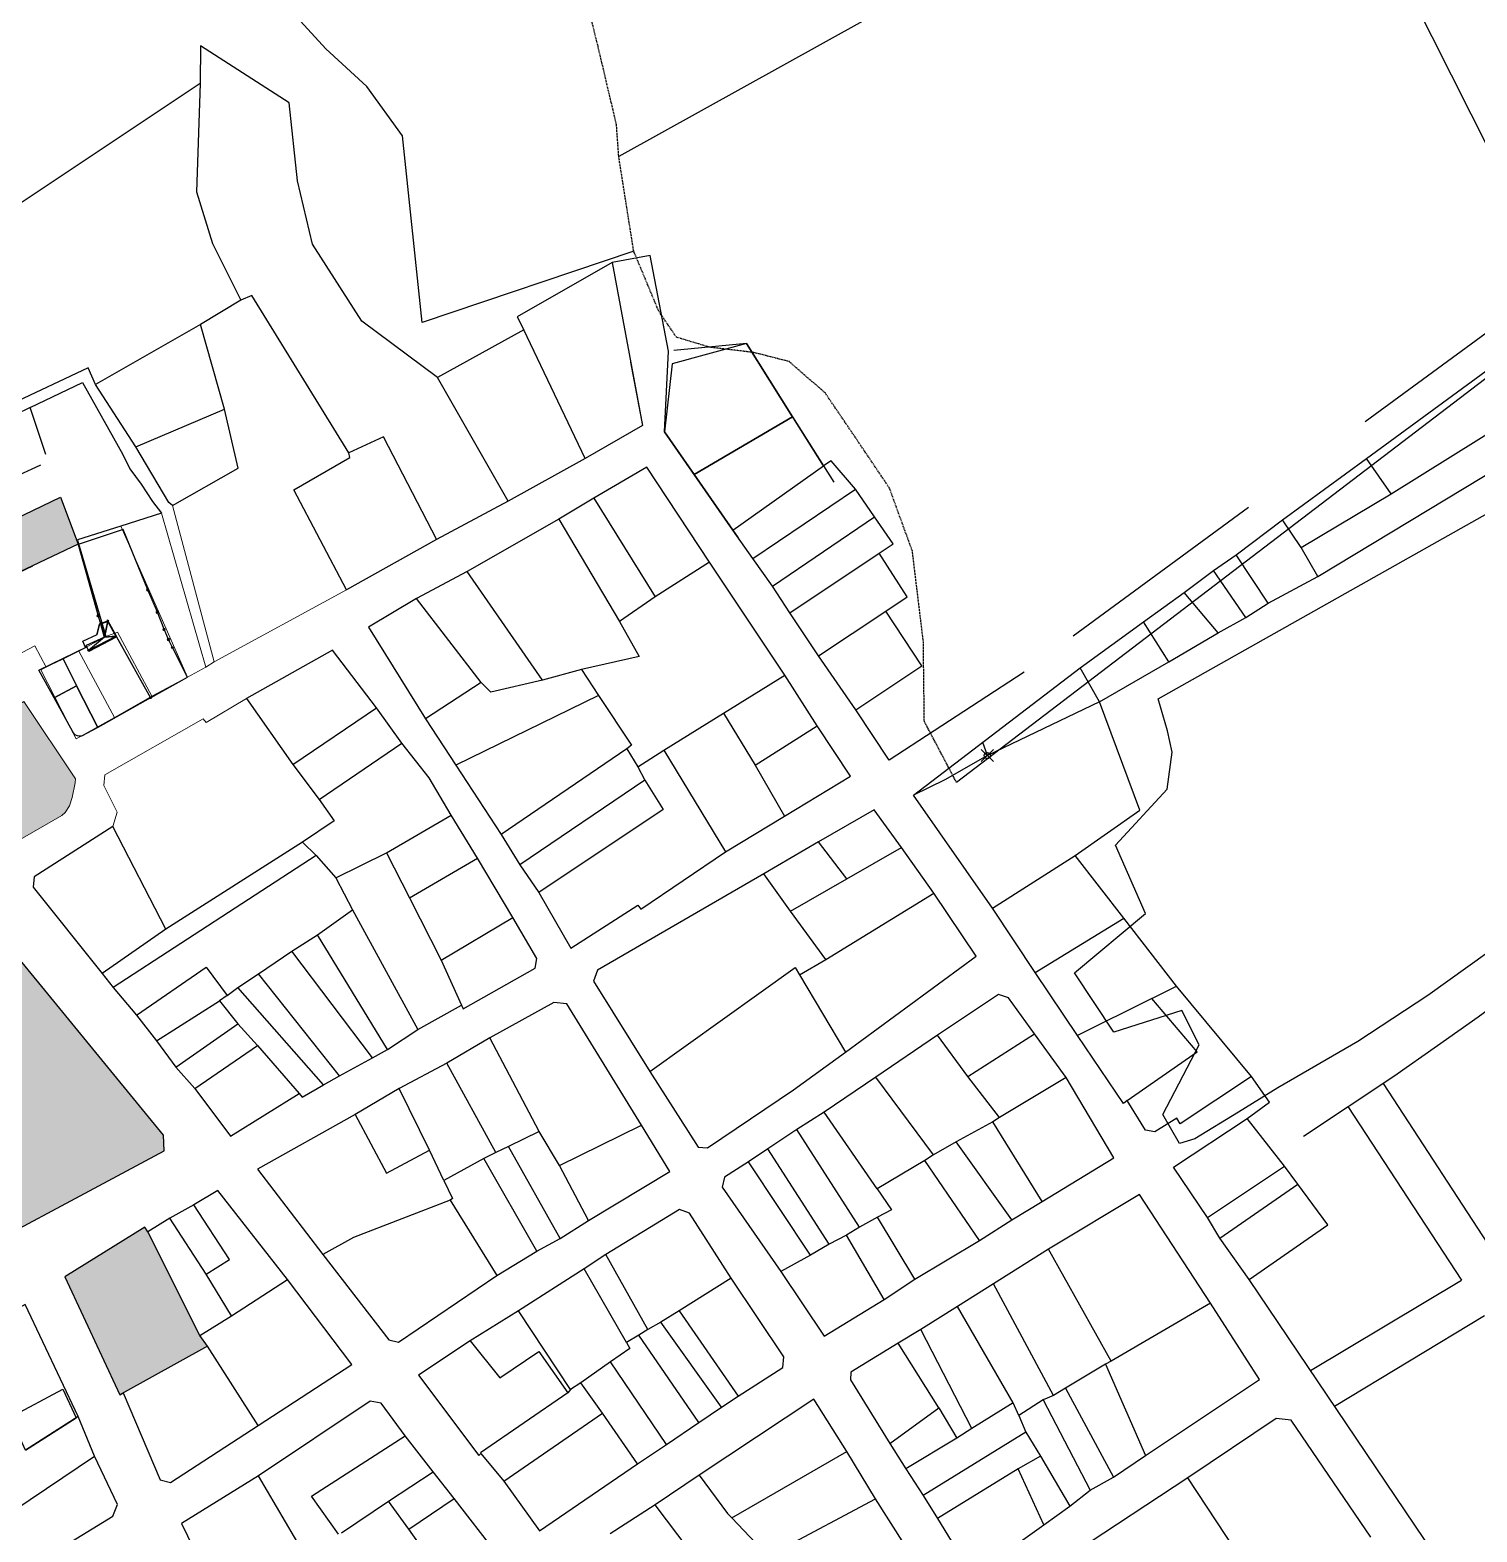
# Model space of a CAD drawing. Header units: millimetres. Extents: x 605783 to 623169, y 1302882 to 1323517.
# Drawn here: x 622196.1 to 622555.6, y 1322790.3 to 1323163.5 of the extents above; entities that cross this region are included whole.
import ezdxf

# ---------------------------------------------------------------- set-up
doc = ezdxf.new("R2010")
doc.units = ezdxf.units.MM
doc.header["$PDMODE"] = 35
doc.header["$PDSIZE"] = 1.5
doc.linetypes.add('DGN Style 2', pattern=[90.06457, 54.038742, -36.025828])
doc.linetypes.add('HIDDEN', pattern=[0.375, 0.25, -0.125])
for name, color, linetype in [('-2', 1, 'Continuous'), ('-3', 7, 'Continuous'), ('CVL_CUADCON_LIN', 8, 'Continuous'), ('CVL_CUADCON_TIT', 1, 'Continuous')]:
    doc.layers.add(name, color=color, linetype=linetype)
doc.layers.add('Nivel 2', color=7, linetype='Continuous', lineweight=0)
doc.layers.add('Nivel 3', color=7, linetype='Continuous', lineweight=0)

msp = doc.modelspace()

# ---------------------------------------------------------------- hatches: boundary and pattern name
at = {"true_color": 0xffffff}
h = msp.add_hatch(color=7, dxfattribs=at)
h.dxf.hatch_style = 1
h.paths.add_polyline_path([(622203.588, 1323047.367), (622174.741, 1323033.571), (622180.637, 1323022.776), (622208.013, 1323035.778)])
at = {"true_color": 0xc7c8ca}
h = msp.add_hatch(color=9, dxfattribs=at)
h.paths.add_polyline_path([(622203.951, 1322968.383), (622204.812, 1322969.123), (622205.924, 1322970.727), (622206.551, 1322972.812), (622207.299, 1322976.498), (622207.397, 1322977.463), (622194.55, 1322996.657), (622156.713, 1322974.584), (622116.202, 1322950.46), (622114.963, 1322948.414), (622113.078, 1322945.332), (622112.229, 1322941.807), (622113.152, 1322937.758), (622115.787, 1322932.347), (622118.971, 1322928.429), (622123.11, 1322926.128), (622127.368, 1322925.402), (622130.515, 1322925.322), (622155.825, 1322940.578)])
h.paths.add_polyline_path([(622187.32, 1322939.999), (622183.839, 1322940.62), (622138.151, 1322912.673), (622136.974, 1322908.097), (622167.814, 1322852.056), (622229.433, 1322884.996), (622229.215, 1322888.88)])
h.paths.add_polyline_path([(622225.368, 1322864.918), (622224.602, 1322866.032), (622204.711, 1322853.759), (622218.409, 1322824.411), (622219.245, 1322824.897), (622219.249, 1322824.887), (622240.18, 1322836.463), (622238.291, 1322839.172)])
h.paths.add_polyline_path([(622129.866, 1322874.532), (622122.206, 1322887.564), (622083.699, 1322865.489), (622077.284, 1322861.28), (622081.151, 1322854.663), (622084.537, 1322848.304), (622108.338, 1322862.08)])

# ---------------------------------------------------------------- linework, layer by layer
at = {"layer": '-2', "color": 1, "linetype": 'Continuous'}
for p, q in [((622512.043, 1323226.326), (622342.372, 1323132.041)), ((622512.043, 1323226.326), (622579.002, 1323093.122)), ((622579.002, 1323093.122), (622426.292, 1322976.528)), ((622476.39, 1322997.358), (622561.499, 1323045.257))]:
    msp.add_line(p, q, dxfattribs=at)
for points in [[(622346.086, 1323108.549), (622293.526, 1323090.834), (622288.626, 1323137.244), (622279.791, 1323149.424), (622269.614, 1323158.842), (622261.456, 1323167.699), (622254.059, 1323176.536), (622249.054, 1323189.381), (622241.471, 1323210.684)], [(622600.979, 1322960.063), (622582.717, 1322951.634), (622563.3, 1322937.895), (622543.362, 1322923.66), (622526.037, 1322912.156), (622506.171, 1322900.717), (622496.355, 1322894.613), (622485.511, 1322888.027), (622481.668, 1322886.855), (622477.534, 1322894.082), (622486.623, 1322911.394), (622482.268, 1322919.899), (622465.354, 1322914.487), (622455.568, 1322929.235), (622473.234, 1322944.036), (622465.793, 1322961.012), (622478.606, 1322974.922), (622479.859, 1322984.045), (622478.727, 1322989.414), (622476.39, 1322997.358)], [(622771.235, 1322988.469), (622761.676, 1322992.276), (622746.242, 1322994.963), (622730.808, 1322997.651), (622721.169, 1322998.409), (622708.444, 1322997.72), (622696.935, 1322994.966), (622686.737, 1322993.704), (622671.62, 1322989.008), (622657.929, 1322980.461), (622641.125, 1322969.452), (622620.817, 1322960.567), (622603.003, 1322949.838), (622586.973, 1322939.317), (622568.364, 1322927.337), (622555.93, 1322918.25), (622545.834, 1322911.136), (622534.963, 1322903.533), (622512.466, 1322888.602)]]:
    msp.add_lwpolyline(points, dxfattribs=at)
at = {"layer": '-3', "color": 1, "linetype": 'HIDDEN'}
msp.add_line((622346.086, 1323108.549), (622342.372, 1323132.041), dxfattribs=at)
at = {"layer": '-3', "color": 30, "linetype": 'HIDDEN'}
msp.add_lwpolyline([(622342.372, 1323132.041), (622341.814, 1323139.938), (622337.233, 1323159.384), (622332.861, 1323177.043), (622327.439, 1323193.459), (622320.754, 1323210.161), (622314.07, 1323226.864), (622306.343, 1323242.576), (622297.177, 1323261.631), (622287.309, 1323282.993), (622274.029, 1323310.038), (622261.419, 1323333.505), (622250.255, 1323353.883), (622238.622, 1323375.799), (622227.236, 1323397.455), (622221.188, 1323409.309), (622215.147, 1323421.417), (622254.04, 1323451.183), (622251.289, 1323472.615)], dxfattribs=at)
at = {"layer": '-3', "color": 1, "linetype": 'HIDDEN'}
msp.add_lwpolyline([(622426.292, 1322976.528), (622418.298, 1322991.739), (622418.048, 1323011.581), (622415.324, 1323034.03), (622409.629, 1323049.689), (622401.797, 1323061.335), (622393.717, 1323073.242), (622384.771, 1323081.102), (622375.934, 1323083.365), (622365.039, 1323084.663), (622356.716, 1323087.167), (622352.309, 1323093.639), (622346.086, 1323108.549)], dxfattribs=at)
at = {"color": 7, "true_color": 0xffffff}
msp.add_lwpolyline([(622180.576, 1323022.747), (622174.672, 1323033.538), (622203.649, 1323047.396), (622208.024, 1323035.783), (622180.576, 1323022.747)], dxfattribs=at)
at = {"layer": 'CVL_CUADCON_LIN', "color": 1, "ltscale": 0.5, "flags": 128}
for points in [[(622374.135, 1323085.602), (622355.612, 1323080.546), (622353.721, 1323063.652)], [(622374.135, 1323085.602), (622385.569, 1323067.394), (622361.093, 1323053.066)], [(622345.311, 1323081.008), (622348.23, 1323065.204), (622334.037, 1323057.044)], [(622385.569, 1323067.394), (622395.779, 1323051.134)], [(622353.721, 1323063.652), (622361.093, 1323053.066)], [(622361.093, 1323053.066), (622372.066, 1323037.31)], [(622532.269, 1322901.745), (622560.739, 1322858.206)], [(622523.558, 1322896.048), (622551.79, 1322852.872)], [(622514.22, 1322830.478), (622551.79, 1322852.872)], [(622520.228, 1322821.575), (622557.491, 1322844.153)], [(622191.265, 1322818.879), (622204.267, 1322825.782), (622207.524, 1322818.695)], [(622194.967, 1322810.676), (622207.524, 1322818.695)]]:
    msp.add_lwpolyline(points, dxfattribs=at)
for points in [[(622353.721, 1323063.652), (622361.093, 1323053.066), (622385.569, 1323067.394), (622374.135, 1323085.602), (622355.612, 1323080.546)], [(622204.267, 1322825.782), (622207.524, 1322818.695), (622194.967, 1322810.676), (622191.265, 1322818.879)]]:
    msp.add_lwpolyline(points, close=True, dxfattribs=at)
at = {"layer": 'CVL_CUADCON_TIT', "color": 1, "ltscale": 0.5, "flags": 128}
for points in [[(622215.412, 1323016.662), (622226.024, 1322997.599), (622235.214, 1323002.744), (622231.462, 1323010.063), (622230.528, 1323012.073), (622229.413, 1323014.597), (622227.744, 1323018.871), (622225.338, 1323024.413), (622219.195, 1323039.387), (622208.042, 1323035.701), (622213.006, 1323017.97), (622213.571, 1323015.944), (622215.412, 1323016.662)], [(622226.024, 1322997.599), (622212.908, 1322990.233), (622207.647, 1323000.599), (622202.072, 1322997.583), (622198.265, 1323004.464), (622204.267, 1323007.256), (622209.894, 1323010.09), (622209.191, 1323011.659), (622212.777, 1323013.309), (622213.338, 1323015.869), (622215.412, 1323016.662), (622217.586, 1323012.756), (622226.024, 1322997.599)], [(622209.894, 1323010.089), (622209.182, 1323011.655)], [(622210.657, 1323009.36), (622210.045, 1323010.566)], [(622214.609, 1323012.61), (622210.046, 1323010.565)], [(622217.504, 1323012.905), (622210.657, 1323009.36)], [(622214.609, 1323012.61), (622210.657, 1323009.36)], [(622210.742, 1323009.19), (622217.586, 1323012.756)], [(622198.265, 1323004.464), (622210.21, 1323010.26)], [(622204.267, 1323007.256), (622209.894, 1323010.089)], [(622204.348, 1323007.296), (622207.647, 1323000.599)], [(622210.742, 1323009.19), (622210.566, 1323009.538)], [(622202.072, 1322997.583), (622207.647, 1323000.599), (622212.908, 1322990.233), (622208.845, 1322988.078), (622208.24, 1322988.088), (622207.912, 1322988.141), (622207.599, 1322988.257), (622207.326, 1322988.409), (622207.047, 1322988.645), (622206.752, 1322989.144), (622202.072, 1322997.583)]]:
    msp.add_lwpolyline(points, dxfattribs=at)
at = {"layer": 'CVL_CUADCON_TIT', "color": 1, "lineweight": 30, "ltscale": 0.5, "flags": 128}
for points in [[(622213.338, 1323015.869), (622212.724, 1323013.241)], [(622217.528, 1323012.861), (622215.412, 1323016.662), (622213.338, 1323015.869)], [(622215.412, 1323016.662), (622213.679, 1323015.986)], [(622217.504, 1323012.905), (622215.412, 1323016.662), (622213.679, 1323015.986), (622214.609, 1323012.61)], [(622215.412, 1323016.662), (622214.609, 1323012.61)], [(622215.412, 1323016.662), (622217.586, 1323012.756)], [(622215.412, 1323016.662), (622217.504, 1323012.905)], [(622217.504, 1323012.905), (622214.609, 1323012.61)]]:
    msp.add_lwpolyline(points, dxfattribs=at)
at = {"layer": 'CVL_CUADCON_TIT', "color": 1, "lineweight": 30, "ltscale": 0.5}
for centre, radius in [((622225.338, 1323024.413), 0.221), ((622213.006, 1323017.97), 0.221), ((622227.7, 1323018.85), 0.221), ((622215.412, 1323016.662), 0.18), ((622229.381, 1323014.581), 0.221), ((622230.503, 1323012.06), 0.221)]:
    msp.add_circle(centre, radius, dxfattribs=at)
at = {"layer": 'CVL_CUADCON_TIT', "color": 1, "ltscale": 0.5}
for centre, radius in [((622210.657, 1323009.36), 0.19), ((622231.442, 1323010.052), 0.221), ((622226.024, 1322997.599), 0.221)]:
    msp.add_circle(centre, radius, dxfattribs=at)
at = {"layer": 'Nivel 2', "color": 1, "linetype": 'DGN Style 2', "lineweight": -3}
for p, q in [((622238.345, 1323150.244), (622173.868, 1323107.134)), ((622340.738, 1323105.777), (622348.23, 1323065.204)), ((622354.688, 1323083.717), (622350.154, 1323107.467)), ((622571.43, 1323098.16), (622443.117, 1323003.971)), ((622318.755, 1323089.001), (622297.313, 1323077.179)), ((622334.037, 1323057.044), (622318.755, 1323089.001)), ((622528.154, 1323057.019), (622575.644, 1323091.83)), ((622534.282, 1323048.284), (622583.946, 1323079.269)), ((622196.156, 1323069.696), (622188.652, 1323066.033)), ((622511.905, 1323034.96), (622534.282, 1323048.284)), ((622336.208, 1323047.149), (622351.386, 1323022.683)), ((622327.49, 1323041.983), (622342.545, 1323016.577)), ((622414.068, 1323022.641), (622407.094, 1323033.505)), ((622503.703, 1323021.137), (622495.759, 1323033.09)), ((622498.18, 1323017.533), (622490.136, 1323029.181)), ((622323.399, 1323001.971), (622304.706, 1323028.963)), ((622308.188, 1323001.425), (622292.134, 1323022.282)), ((622408.722, 1323019.114), (622414.068, 1323022.641)), ((622392.027, 1323008.023), (622408.722, 1323019.114)), ((622347.454, 1323007.862), (622333.091, 1323004.602)), ((622333.091, 1323004.602), (622323.399, 1323001.971)), ((622333.091, 1323004.602), (622337.306, 1322998.17)), ((622368.384, 1322993.805), (622383.663, 1323003.214)), ((622308.188, 1323001.425), (622294.38, 1322992.327)), ((622337.306, 1322998.17), (622301.915, 1322980.855)), ((622337.306, 1322998.17), (622345.556, 1322985.812)), ((622353.586, 1322984.551), (622368.384, 1322993.805)), ((622347.15, 1322980.435), (622353.586, 1322984.551)), ((622239.859, 1322854.389), (622230.842, 1322868.318)), ((622238.291, 1322839.172), (622225.368, 1322864.918)), ((622246.146, 1322844.055), (622239.859, 1322854.389))]:
    msp.add_line(p, q, dxfattribs=at)
at = {"layer": 'Nivel 2', "color": 1, "linetype": 'Continuous', "lineweight": -3}
for p, q in [((622350.154, 1323107.467), (622340.738, 1323105.777)), ((622248.451, 1323096.401), (622238.442, 1323090.341)), ((622238.442, 1323090.341), (622212.389, 1323075.427)), ((622244.388, 1323069.289), (622238.442, 1323090.341)), ((622222.352, 1323059.902), (622212.389, 1323075.427)), ((622314.927, 1323046.451), (622297.313, 1323077.179)), ((622200.035, 1323058.006), (622196.156, 1323069.696)), ((622222.352, 1323059.902), (622244.388, 1323069.289)), ((622348.23, 1323065.204), (622334.037, 1323057.044)), ((622334.037, 1323057.044), (622314.927, 1323046.451)), ((622507.283, 1323041.822), (622528.154, 1323057.019)), ((622534.282, 1323048.284), (622528.154, 1323057.019)), ((622370.702, 1323039.27), (622393.221, 1323055.209)), ((622375.656, 1323032.18), (622401.193, 1323049.453)), ((622405.917, 1323042.566), (622401.193, 1323049.453)), ((622314.927, 1323046.451), (622297.108, 1323036.904)), ((622336.208, 1323047.149), (622327.49, 1323041.983)), ((622228.789, 1323043.424), (622218.692, 1323040.258)), ((622327.49, 1323041.983), (622304.706, 1323028.963)), ((622380.533, 1323025.293), (622405.917, 1323042.566)), ((622495.759, 1323033.09), (622507.283, 1323041.822)), ((622511.905, 1323034.96), (622507.283, 1323041.822)), ((622207.853, 1323036.772), (622214.935, 1323012.817)), ((622218.692, 1323040.258), (622207.918, 1323036.861)), ((622297.108, 1323036.904), (622274.703, 1323024.444)), ((622375.656, 1323032.18), (622370.702, 1323039.27)), ((622384.875, 1323018.709), (622407.094, 1323033.505)), ((622490.136, 1323029.181), (622495.759, 1323033.09)), ((622516.098, 1323027.741), (622511.905, 1323034.96)), ((622364.942, 1323031.246), (622351.386, 1323022.683)), ((622383.663, 1323003.214), (622364.942, 1323031.246)), ((622380.533, 1323025.293), (622375.656, 1323032.18)), ((622482.867, 1323023.716), (622490.136, 1323029.181)), ((622304.706, 1323028.963), (622292.134, 1323022.282)), ((622503.703, 1323021.137), (622516.098, 1323027.741)), ((622351.386, 1323022.683), (622342.545, 1323016.577)), ((622384.875, 1323018.709), (622380.533, 1323025.293)), ((622472.735, 1323016.437), (622482.867, 1323023.716)), ((622491.286, 1323013.696), (622482.867, 1323023.716)), ((622392.027, 1323008.023), (622384.875, 1323018.709)), ((622498.18, 1323017.533), (622503.703, 1323021.137)), ((622342.545, 1323016.577), (622347.454, 1323007.862)), ((622456.98, 1323005.045), (622472.735, 1323016.437)), ((622479.02, 1323006.483), (622472.735, 1323016.437)), ((622491.286, 1323013.696), (622498.18, 1323017.533)), ((622479.02, 1323006.483), (622491.286, 1323013.696)), ((622401.245, 1322994.629), (622392.027, 1323008.023)), ((622391.66, 1322990.627), (622383.663, 1323003.214)), ((622415.624, 1322973.434), (622456.98, 1323005.045)), ((622461.787, 1322996.609), (622456.98, 1323005.045)), ((622461.787, 1322996.609), (622479.02, 1323006.483)), ((622461.787, 1322996.609), (622433.95, 1322983.237)), ((622294.38, 1322992.327), (622301.915, 1322980.855)), ((622368.384, 1322993.805), (622376.229, 1322980.862)), ((622376.229, 1322980.862), (622391.66, 1322990.627)), ((622344.391, 1322984.919), (622313.155, 1322963.66)), ((622345.556, 1322985.812), (622344.391, 1322984.919)), ((622344.391, 1322984.919), (622347.15, 1322980.435)), ((622353.586, 1322984.551), (622368.869, 1322959.297)), ((622433.95, 1322983.237), (622432.802, 1322986.503)), ((622301.915, 1322980.855), (622313.155, 1322963.66)), ((622376.229, 1322980.862), (622383.515, 1322968.196)), ((622348.839, 1322977.141), (622317.755, 1322956.061)), ((622347.15, 1322980.435), (622348.839, 1322977.141)), ((622435.26, 1322945.279), (622415.624, 1322973.434)), ((622368.869, 1322959.297), (622383.515, 1322968.196)), ((622313.155, 1322963.66), (622317.755, 1322956.061)), ((622391.971, 1322961.807), (622378.388, 1322953.852)), ((622399.041, 1322952.593), (622391.971, 1322961.807)), ((622399.041, 1322952.593), (622412.6, 1322960.42)), ((622420.617, 1322949.027), (622412.6, 1322960.42)), ((622435.26, 1322945.279), (622455.733, 1322958.417)), ((622467.83, 1322942.851), (622455.733, 1322958.417)), ((622317.755, 1322956.061), (622322.479, 1322949.225)), ((622385.077, 1322944.535), (622378.388, 1322953.852)), ((622385.077, 1322944.535), (622399.041, 1322952.593)), ((622322.479, 1322949.225), (622330.429, 1322935.393)), ((622393.833, 1322932.561), (622420.617, 1322949.027)), ((622431.216, 1322933.403), (622420.617, 1322949.027)), ((622393.833, 1322932.561), (622385.077, 1322944.535)), ((622445.835, 1322929.376), (622435.26, 1322945.279)), ((622445.835, 1322929.376), (622467.83, 1322942.851)), ((622480.973, 1322925.917), (622467.83, 1322942.851)), ((622387.269, 1322928.75), (622393.833, 1322932.561)), ((622398.669, 1322909.575), (622431.216, 1322933.403)), ((622387.269, 1322928.75), (622398.669, 1322909.575)), ((622456.383, 1322913.676), (622445.835, 1322929.376)), ((622474.813, 1322922.87), (622480.973, 1322925.917)), ((622499.597, 1322903.522), (622480.973, 1322925.917)), ((622474.813, 1322922.87), (622456.383, 1322913.676)), ((622421.587, 1322913.759), (622406.261, 1322903.309)), ((622429.144, 1322903.506), (622421.587, 1322913.759)), ((622429.144, 1322903.506), (622445.638, 1322914.114)), ((622453.552, 1322903.278), (622445.638, 1322914.114)), ((622406.261, 1322903.309), (622393.391, 1322894.596)), ((622420.581, 1322883.994), (622406.261, 1322903.309)), ((622436.979, 1322893.331), (622429.144, 1322903.506)), ((622453.552, 1322903.278), (622436.979, 1322893.331)), ((622465.411, 1322883.318), (622453.552, 1322903.278)), ((622504.091, 1322897.142), (622499.597, 1322903.522)), ((622393.391, 1322894.596), (622386.601, 1322890.352)), ((622406.542, 1322875.58), (622393.391, 1322894.596)), ((622435.307, 1322892.257), (622426.233, 1322887.268)), ((622436.979, 1322893.331), (622435.307, 1322892.257)), ((622447.597, 1322872.4), (622435.307, 1322892.257)), ((622386.601, 1322890.352), (622379.431, 1322885.497)), ((622402.21, 1322866.09), (622386.601, 1322890.352)), ((622379.431, 1322885.497), (622374.643, 1322882.303)), ((622394.657, 1322861.843), (622379.431, 1322885.497)), ((622420.581, 1322883.994), (622418.453, 1322882.588)), ((622426.233, 1322887.268), (622420.581, 1322883.994)), ((622440.071, 1322867.925), (622426.233, 1322887.268)), ((622390.045, 1322859.107), (622374.643, 1322882.303)), ((622418.453, 1322882.588), (622406.542, 1322875.58)), ((622431.988, 1322862.736), (622418.453, 1322882.588)), ((622447.597, 1322872.4), (622465.411, 1322883.318)), ((622488.63, 1322868.458), (622507.757, 1322881.185)), ((622511.127, 1322876.78), (622507.757, 1322881.185)), ((622491.722, 1322863.367), (622511.127, 1322876.78)), ((622440.071, 1322867.925), (622447.597, 1322872.4)), ((622402.21, 1322866.09), (622398.992, 1322864.096)), ((622406.696, 1322868.547), (622402.21, 1322866.09)), ((622415.948, 1322853.121), (622406.696, 1322868.547)), ((622431.988, 1322862.736), (622440.071, 1322867.925)), ((622491.722, 1322863.367), (622488.63, 1322868.458)), ((622394.657, 1322861.843), (622390.045, 1322859.107)), ((622398.992, 1322864.096), (622394.657, 1322861.843)), ((622408.347, 1322848.112), (622398.992, 1322864.096)), ((622415.948, 1322853.121), (622431.988, 1322862.736)), ((622498.999, 1322853.037), (622491.722, 1322863.367)), ((622390.045, 1322859.107), (622382.669, 1322855.064)), ((622449.166, 1322860.573), (622435.458, 1322851.958)), ((622464.712, 1322832.731), (622449.166, 1322860.573)), ((622246.146, 1322844.055), (622260.056, 1322853.026)), ((622408.347, 1322848.112), (622415.948, 1322853.121)), ((622435.458, 1322851.958), (622426.564, 1322846.334)), ((622450.368, 1322824.266), (622435.458, 1322851.958)), ((622426.564, 1322846.334), (622417.391, 1322840.608)), ((622440.394, 1322822.421), (622426.564, 1322846.334)), ((622489.421, 1322847.182), (622464.712, 1322832.731)), ((622238.291, 1322839.172), (622246.146, 1322844.055)), ((622240.18, 1322836.463), (622238.291, 1322839.172)), ((622417.391, 1322840.608), (622411.816, 1322837.258)), ((622430.132, 1322816.055), (622417.391, 1322840.608)), ((622240.18, 1322836.463), (622218.827, 1322824.654)), ((622252.801, 1322816.81), (622240.18, 1322836.463)), ((622421.934, 1322821.201), (622411.816, 1322837.258)), ((622463.318, 1322832.014), (622453.358, 1322826.081)), ((622464.712, 1322832.731), (622463.318, 1322832.014)), ((622463.318, 1322832.014), (622473.257, 1322809.354)), ((622450.368, 1322824.266), (622447.833, 1322823.188)), ((622453.358, 1322826.081), (622450.368, 1322824.266)), ((622453.358, 1322826.081), (622465.277, 1322803.988)), ((622409.726, 1322812.338), (622421.934, 1322821.201)), ((622421.934, 1322821.201), (622426.407, 1322813.652)), ((622440.394, 1322822.421), (622430.132, 1322816.055)), ((622441.777, 1322819.303), (622440.394, 1322822.421)), ((622447.833, 1322823.188), (622441.777, 1322819.303)), ((622447.833, 1322823.188), (622459.498, 1322800.688)), ((622208.016, 1322819.009), (622194.967, 1322810.676)), ((622441.777, 1322819.303), (622443.52, 1322815.121)), ((622426.407, 1322813.652), (622413.686, 1322806.057)), ((622443.52, 1322815.121), (622417.978, 1322799.397)), ((622430.132, 1322816.055), (622426.407, 1322813.652)), ((622443.52, 1322815.121), (622447.149, 1322809.143)), ((622188.15, 1322793.101), (622212.142, 1322809.174)), ((622409.726, 1322812.338), (622413.686, 1322806.057)), ((622447.149, 1322809.143), (622441.649, 1322805.996)), ((622447.149, 1322809.143), (622454.459, 1322796.731)), ((622465.277, 1322803.988), (622473.257, 1322809.354)), ((622285.177, 1322797.951), (622296.249, 1322805.311)), ((622413.686, 1322806.057), (622417.978, 1322799.397)), ((622441.649, 1322805.996), (622421.605, 1322793.673)), ((622448, 1322792.133), (622441.649, 1322805.996)), ((622264.018, 1322785.217), (622252.847, 1322804.291)), ((622483.742, 1322803.811), (622455.873, 1322785.436)), ((622459.498, 1322800.688), (622465.277, 1322803.988)), ((622506.832, 1322768.89), (622483.742, 1322803.811)), ((622273.448, 1322790.081), (622285.177, 1322797.951)), ((622290.181, 1322791.065), (622285.177, 1322797.951)), ((622290.181, 1322791.065), (622301.455, 1322798.68)), ((622417.978, 1322799.397), (622421.605, 1322793.673)), ((622454.459, 1322796.731), (622459.498, 1322800.688)), ((622448, 1322792.133), (622454.459, 1322796.731)), ((622421.605, 1322793.673), (622430.243, 1322779.489)), ((622430.243, 1322779.489), (622448, 1322792.133))]:
    msp.add_line(p, q, dxfattribs=at)
at = {"layer": 'Nivel 2', "color": 1, "linetype": 'Continuous'}
for p, q in [((622241.855, 1323006.505), (622231.448, 1323045.365)), ((622239.777, 1323005.201), (622228.789, 1323043.424)), ((622235.214, 1323002.744), (622218.692, 1323040.258)), ((622274.703, 1323024.444), (622241.855, 1323006.505)), ((622214.935, 1323012.817), (622208.218, 1323009.183)), ((622208.218, 1323009.183), (622200.131, 1323005.238)), ((622217.042, 1322992.714), (622208.218, 1323009.183)), ((622239.777, 1323005.201), (622235.214, 1323002.744)), ((622241.855, 1323006.505), (622239.777, 1323005.201)), ((622235.214, 1323002.744), (622226.394, 1322997.984)), ((622226.394, 1322997.984), (622217.042, 1322992.714))]:
    msp.add_line(p, q, dxfattribs=at)
at = {"layer": 'Nivel 2', "color": 1, "linetype": 'Continuous', "lineweight": -3, "flags": 128}
for points in [[(622297.313, 1323077.179), (622278.568, 1323091.169), (622266.28, 1323110.29), (622262.563, 1323125.993), (622260.459, 1323145.41), (622238.462, 1323159.589), (622238.345, 1323150.244)], [(622238.345, 1323150.244), (622237.455, 1323123.297), (622241.465, 1323110.465), (622248.451, 1323096.401)], [(622275.338, 1323058.448), (622251.216, 1323097.504), (622248.451, 1323096.401)], [(622370.702, 1323039.27), (622353.721, 1323063.652), (622354.688, 1323083.717)], [(622516.098, 1323027.741), (622588.749, 1323071.62), (622583.946, 1323079.269)], [(622231.448, 1323045.365), (622247.821, 1323054.6), (622244.388, 1323069.289)], [(622231.448, 1323045.365), (622230.557, 1323046.097), (622222.352, 1323059.902)], [(622297.134, 1323036.828), (622283.933, 1323062.42), (622275.338, 1323058.448)], [(622274.703, 1323024.444), (622261.607, 1323049.224), (622275.545, 1323057.256), (622275.338, 1323058.448)], [(622401.193, 1323049.453), (622395.172, 1323056.487), (622393.221, 1323055.209)], [(622364.942, 1323031.246), (622349.361, 1323054.848), (622336.208, 1323047.149)], [(622407.094, 1323033.505), (622410.539, 1323035.831), (622405.917, 1323042.566)], [(622292.134, 1323022.282), (622280.148, 1323015.096), (622294.38, 1322992.327)], [(622443.117, 1323003.971), (622409.572, 1322982.119), (622401.245, 1322994.629)], [(622455.733, 1322958.417), (622471.818, 1322969.658), (622461.787, 1322996.609)], [(622383.515, 1322968.196), (622399.91, 1322978.143), (622391.66, 1322990.627)], [(622433.95, 1322983.237), (622423.407, 1322977.225), (622415.624, 1322973.434)], [(622348.839, 1322977.141), (622353.413, 1322969.796), (622322.479, 1322949.225)], [(622412.6, 1322960.42), (622405.86, 1322969.711), (622391.971, 1322961.807)], [(622330.429, 1322935.393), (622347.076, 1322946.103), (622347.867, 1322945.065), (622368.869, 1322959.297)], [(622378.388, 1322953.852), (622337.079, 1322929.936), (622336.099, 1322927.164), (622350.101, 1322904.775)], [(622350.101, 1322904.775), (622386.221, 1322930.548), (622387.269, 1322928.75)], [(622445.638, 1322914.114), (622439.179, 1322923.025), (622436.712, 1322923.853), (622421.587, 1322913.759)], [(622468.685, 1322897.501), (622486.063, 1322909.585), (622474.813, 1322922.87)], [(622468.685, 1322897.501), (622467.799, 1322896.761), (622456.383, 1322913.676)], [(622350.101, 1322904.775), (622362.083, 1322885.932), (622364.394, 1322885.79), (622385.776, 1322900.201), (622398.669, 1322909.575)], [(622499.597, 1322903.522), (622481.888, 1322891.767), (622480.994, 1322893.134), (622475.546, 1322889.734), (622473.234, 1322890.131), (622468.685, 1322897.501)], [(622507.757, 1322881.185), (622498.519, 1322893.055), (622504.091, 1322897.142)], [(622488.63, 1322868.458), (622480.176, 1322880.942), (622498.519, 1322893.055)], [(622374.643, 1322882.303), (622368.613, 1322878.469), (622368.038, 1322876.003), (622382.669, 1322855.064)], [(622498.999, 1322853.037), (622518.555, 1322866.654), (622511.127, 1322876.78)], [(622406.542, 1322875.58), (622410.118, 1322870.339), (622406.696, 1322868.547)], [(622489.421, 1322847.182), (622471.744, 1322874.177), (622449.166, 1322860.573)], [(622382.669, 1322855.064), (622393.422, 1322838.958), (622408.347, 1322848.112)], [(622495.476, 1322708.66), (622572.372, 1322751.745), (622568.284, 1322758.33), (622564.958, 1322758.037), (622563.534, 1322758.412), (622561.98, 1322759.7), (622498.999, 1322853.037)], [(622473.257, 1322809.354), (622501.606, 1322828.213), (622489.421, 1322847.182)], [(622411.816, 1322837.258), (622400.008, 1322830.073), (622399.964, 1322828.143), (622409.726, 1322812.338)], [(622529.234, 1322789.07), (622509.416, 1322818.114), (622505.757, 1322818.53), (622483.742, 1322803.811)], [(622272.712, 1322789.824), (622265.997, 1322799.191), (622289.307, 1322814.195)], [(622302.325, 1322776.413), (622295.032, 1322784.28), (622290.181, 1322791.065)]]:
    msp.add_lwpolyline(points, dxfattribs=at)
at = {"layer": 'Nivel 2', "color": 1, "linetype": 'DGN Style 2', "lineweight": -3, "flags": 128}
for points in [[(622212.389, 1323075.427), (622210.494, 1323079.584), (622191.606, 1323070.617), (622173.868, 1323107.134)], [(622340.738, 1323105.777), (622317.168, 1323092.27), (622318.755, 1323089.001)], [(622393.221, 1323055.209), (622374.135, 1323085.602), (622354.688, 1323083.717)], [(622196.156, 1323069.696), (622209.111, 1323075.946), (622219.134, 1323058.035), (622220.849, 1323054.436), (622223.733, 1323050.69), (622226.543, 1323046.334), (622228.789, 1323043.424)], [(622401.245, 1322994.629), (622417.637, 1323005.49), (622408.722, 1323019.114)], [(622323.399, 1323001.971), (622310.559, 1322998.946), (622308.188, 1323001.425)], [(622239.859, 1322854.389), (622245.687, 1322857.994), (622236.798, 1322871.619)]]:
    msp.add_lwpolyline(points, dxfattribs=at)
msp.add_lwpolyline([(622180.677, 1323022.704), (622169.97, 1323042.304), (622200.242, 1323056.129), (622208.042, 1323035.701)], close=True, dxfattribs=at)
at = {"layer": 'Nivel 2', "color": 1, "linetype": 'Continuous', "flags": 128}
for points in [[(622200.131, 1323005.238), (622197.292, 1323010.534), (622189.89, 1323006.592), (622181.205, 1323022.542)], [(622214.935, 1323012.817), (622217.8, 1323013.895), (622226.394, 1322997.984)], [(622217.042, 1322992.714), (622207.588, 1322987.367), (622198.787, 1323004.573), (622200.131, 1323005.238)], [(622156.713, 1322974.584), (622194.55, 1322996.657), (622207.397, 1322977.463), (622207.299, 1322976.498), (622206.551, 1322972.812), (622205.924, 1322970.727), (622204.812, 1322969.123), (622203.951, 1322968.383), (622155.825, 1322940.578)]]:
    msp.add_lwpolyline(points, dxfattribs=at)
at = {"layer": 'Nivel 2', "color": 1, "linetype": 'Continuous', "lineweight": -3}
msp.add_point((622433.95, 1322983.237), dxfattribs=at)
at = {"layer": 'Nivel 3', "color": 1, "linetype": 'Continuous', "lineweight": -3}
for p, q in [((622271.28, 1323009.422), (622249.889, 1322997.372)), ((622282.178, 1322995.12), (622271.28, 1323009.422)), ((622249.889, 1322997.372), (622261.354, 1322981.041)), ((622288.434, 1322986.335), (622282.178, 1322995.12)), ((622261.354, 1322981.041), (622267.965, 1322972.282)), ((622284.625, 1322959.046), (622300.692, 1322968.407)), ((622307.284, 1322957.744), (622300.692, 1322968.407)), ((622267.179, 1322958.389), (622216.734, 1322925.648)), ((622263.788, 1322961.752), (622267.179, 1322958.389)), ((622267.179, 1322958.389), (622272.076, 1322952.848)), ((622272.076, 1322952.848), (622284.625, 1322959.046)), ((622284.625, 1322959.046), (622290.406, 1322947.897)), ((622290.406, 1322947.897), (622307.284, 1322957.744)), ((622316.051, 1322943.027), (622307.284, 1322957.744)), ((622272.076, 1322952.848), (622276.246, 1322944.867)), ((622290.406, 1322947.897), (622298.236, 1322932.44)), ((622267.557, 1322938.685), (622276.246, 1322944.867)), ((622276.246, 1322944.867), (622292.408, 1322915.148)), ((622298.236, 1322932.44), (622316.051, 1322943.027)), ((622261.147, 1322934.595), (622267.557, 1322938.685)), ((622252.863, 1322928.999), (622261.147, 1322934.595)), ((622298.236, 1322932.44), (622303.282, 1322921.186)), ((622214.029, 1322929.116), (622216.734, 1322925.648)), ((622247.72, 1322925.626), (622252.863, 1322928.999)), ((622216.734, 1322925.648), (622222.551, 1322918.74)), ((622245.061, 1322923.583), (622247.72, 1322925.626)), ((622227.553, 1322912.387), (622243.186, 1322922.28)), ((622245.061, 1322923.583), (622243.186, 1322922.28)), ((622243.186, 1322922.28), (622247.753, 1322916.611)), ((622292.408, 1322915.148), (622303.282, 1322921.186)), ((622222.551, 1322918.74), (622227.553, 1322912.387)), ((622232.327, 1322905.83), (622247.753, 1322916.611)), ((622247.753, 1322916.611), (622252.574, 1322911.223)), ((622284.884, 1322910.164), (622292.408, 1322915.148)), ((622227.553, 1322912.387), (622232.327, 1322905.83)), ((622237.02, 1322900.543), (622252.574, 1322911.223)), ((622281.183, 1322908.168), (622284.884, 1322910.164)), ((622322.6, 1322889.804), (622310.372, 1322913.141)), ((622273.022, 1322903.665), (622281.183, 1322908.168)), ((622311.825, 1322884.604), (622299.678, 1322906.824)), ((622232.327, 1322905.83), (622237.02, 1322900.543)), ((622268.992, 1322901.388), (622273.022, 1322903.665)), ((622295.365, 1322885.221), (622287.841, 1322900.476)), ((622327.61, 1322881.344), (622347.992, 1322891.384)), ((622322.6, 1322889.804), (622314.944, 1322886.065)), ((622327.61, 1322881.344), (622322.6, 1322889.804)), ((622298.873, 1322877.618), (622295.365, 1322885.221)), ((622311.825, 1322884.604), (622308.859, 1322883.094)), ((622314.944, 1322886.065), (622311.825, 1322884.604)), ((622327.804, 1322863.214), (622314.944, 1322886.065)), ((622308.859, 1322883.094), (622298.873, 1322877.618)), ((622322, 1322860.066), (622308.859, 1322883.094)), ((622334.823, 1322867.738), (622327.61, 1322881.344)), ((622300.517, 1322872.774), (622312.067, 1322854.031)), ((622236.798, 1322871.619), (622230.842, 1322868.318)), ((622327.804, 1322863.214), (622334.823, 1322867.738)), ((622322, 1322860.066), (622327.804, 1322863.214)), ((622268.871, 1322859.259), (622285.256, 1322838.048)), ((622312.067, 1322854.031), (622322, 1322860.066)), ((622339.197, 1322859.3), (622333.776, 1322855.671)), ((622349.63, 1322840.603), (622339.197, 1322859.3)), ((622333.776, 1322855.671), (622317.459, 1322845.242)), ((622344.258, 1322837.381), (622333.776, 1322855.671)), ((622370.281, 1322853.412), (622357.359, 1322845.308)), ((622317.459, 1322845.242), (622305.473, 1322837.828)), ((622330.409, 1322825.718), (622317.459, 1322845.242)), ((622357.359, 1322845.308), (622352.823, 1322842.47)), ((622357.359, 1322845.308), (622372.017, 1322824.039)), ((622347.349, 1322839.197), (622344.258, 1322837.381)), ((622349.63, 1322840.603), (622347.349, 1322839.197)), ((622352.823, 1322842.47), (622349.63, 1322840.603)), ((622340.313, 1322832.616), (622332.942, 1322827.379)), ((622219.245, 1322824.897), (622228.418, 1322803.3)), ((622329.751, 1322824.878), (622307.99, 1322809.957)), ((622330.409, 1322825.718), (622329.751, 1322824.878)), ((622332.942, 1322827.379), (622330.409, 1322825.718)), ((622367.862, 1322821.304), (622372.017, 1322824.039)), ((622362.238, 1322817.497), (622367.862, 1322821.304)), ((622212.142, 1322809.174), (622208.016, 1322819.009)), ((622354.207, 1322812.105), (622362.238, 1322817.497)), ((622296.249, 1322805.311), (622289.307, 1322814.195)), ((622308.067, 1322809.804), (622313.782, 1322802.921)), ((622347.037, 1322807.301), (622354.207, 1322812.105)), ((622370.479, 1322793.865), (622399.015, 1322810.313)), ((622406.196, 1322798.585), (622399.015, 1322810.313)), ((622301.455, 1322798.68), (622296.249, 1322805.311)), ((622322.667, 1322790.592), (622347.037, 1322807.301)), ((622313.782, 1322802.921), (622322.667, 1322790.592)), ((622362.363, 1322804.445), (622351.393, 1322797.061)), ((622382.217, 1322785.813), (622406.196, 1322798.585)), ((622351.393, 1322797.061), (622340.194, 1322789.878)), ((622370.638, 1322771.722), (622351.393, 1322797.061))]:
    msp.add_line(p, q, dxfattribs=at)
at = {"layer": 'Nivel 3', "color": 1, "linetype": 'DGN Style 2', "lineweight": -3}
for p, q in [((622261.354, 1322981.041), (622282.178, 1322995.12)), ((622267.965, 1322972.282), (622288.434, 1322986.335)), ((622229.811, 1322940.076), (622216.635, 1322965.617)), ((622263.788, 1322961.752), (622229.811, 1322940.076)), ((622229.811, 1322940.076), (622214.029, 1322929.116)), ((622284.884, 1322910.164), (622267.557, 1322938.685)), ((622281.183, 1322908.168), (622261.147, 1322934.595)), ((622273.022, 1322903.665), (622252.863, 1322928.999)), ((622268.992, 1322901.388), (622247.72, 1322925.626)), ((622326.239, 1322921.917), (622310.372, 1322913.141)), ((622310.372, 1322913.141), (622299.678, 1322906.824)), ((622299.678, 1322906.824), (622287.841, 1322900.476)), ((622287.841, 1322900.476), (622276.868, 1322894.031)), ((622362.238, 1322817.497), (622347.349, 1322839.197)), ((622367.862, 1322821.304), (622352.823, 1322842.47)), ((622354.207, 1322812.105), (622340.313, 1322832.616)), ((622338.304, 1322819.885), (622332.942, 1322827.379)), ((622313.782, 1322802.921), (622338.304, 1322819.885)), ((622347.037, 1322807.301), (622338.304, 1322819.885))]:
    msp.add_line(p, q, dxfattribs=at)
at = {"layer": 'Nivel 3', "color": 1, "linetype": 'Continuous', "flags": 128}
msp.add_lwpolyline([(622249.889, 1322997.372), (622239.879, 1322991.464), (622239.114, 1322992.4), (622214.657, 1322978.458), (622214.438, 1322975.816), (622217.765, 1322969.203), (622216.635, 1322965.617)], dxfattribs=at)
at = {"layer": 'Nivel 3', "color": 1, "linetype": 'Continuous', "lineweight": -3, "flags": 128}
for points in [[(622300.692, 1322968.407), (622295.247, 1322977.679), (622288.434, 1322986.335)], [(622267.965, 1322972.282), (622271.693, 1322967.042), (622263.788, 1322961.752)], [(622216.635, 1322965.617), (622197.151, 1322953.144), (622196.856, 1322950.501), (622214.029, 1322929.116)], [(622303.282, 1322921.186), (622303.742, 1322920.274), (622321.635, 1322930.43), (622322.032, 1322932.819), (622316.051, 1322943.027)], [(622222.551, 1322918.74), (622239.878, 1322930.672), (622245.061, 1322923.583)], [(622347.992, 1322891.384), (622329.491, 1322921.55), (622326.239, 1322921.917)], [(622252.574, 1322911.223), (622262.93, 1322899.255), (622263.21, 1322899.256)], [(622237.02, 1322900.543), (622245.877, 1322888.67), (622262.93, 1322899.255)], [(622262.93, 1322899.255), (622263.695, 1322898.369), (622268.992, 1322901.388)], [(622276.868, 1322894.031), (622252.638, 1322880.446), (622268.871, 1322859.259)], [(622334.823, 1322867.738), (622355.07, 1322879.91), (622347.992, 1322891.384)], [(622298.873, 1322877.618), (622301.023, 1322873.183), (622300.517, 1322872.774)], [(622260.056, 1322853.026), (622242.753, 1322875.199), (622236.798, 1322871.619)], [(622300.517, 1322872.774), (622276.474, 1322863.532), (622268.871, 1322859.259)], [(622370.281, 1322853.412), (622359.934, 1322869.57), (622357.468, 1322870.448), (622339.197, 1322859.3)], [(622230.842, 1322868.318), (622225.368, 1322864.918), (622224.602, 1322866.032), (622204.711, 1322853.759)], [(622285.256, 1322838.048), (622287.62, 1322837.525), (622312.067, 1322854.031)], [(622204.711, 1322853.759), (622218.409, 1322824.411), (622219.245, 1322824.897)], [(622252.801, 1322816.81), (622276.034, 1322831.94), (622260.056, 1322853.026)], [(622372.017, 1322824.039), (622383.165, 1322831.17), (622383.358, 1322833.863), (622370.281, 1322853.412)], [(622208.016, 1322819.009), (622194.908, 1322846.811), (622181.931, 1322839.571)], [(622305.473, 1322837.828), (622292.628, 1322829.318), (622307.587, 1322809.295), (622308.067, 1322809.804)], [(622305.473, 1322837.828), (622312.797, 1322828.616), (622322.475, 1322835.131), (622329.751, 1322824.878)], [(622344.258, 1322837.381), (622345.101, 1322835.912), (622340.313, 1322832.616)], [(622289.307, 1322814.195), (622283.334, 1322822.321), (622280.563, 1322822.818), (622252.847, 1322804.291)], [(622399.015, 1322810.313), (622390.814, 1322823.356), (622362.363, 1322804.445)], [(622228.418, 1322803.3), (622230.961, 1322802.651), (622252.801, 1322816.81)], [(622194.673, 1322780.787), (622216.693, 1322794.236), (622217.8, 1322797.161), (622212.142, 1322809.174)], [(622252.847, 1322804.291), (622233.691, 1322792.479), (622242.803, 1322773.701)], [(622362.363, 1322804.445), (622369.357, 1322794.952), (622370.479, 1322793.865)], [(622302.325, 1322776.413), (622312.613, 1322782.906), (622311.995, 1322785.088), (622301.455, 1322798.68)], [(622398.215, 1322759.624), (622420.361, 1322773.378), (622420.605, 1322775.868), (622406.196, 1322798.585)], [(622370.479, 1322793.865), (622379.404, 1322784.38), (622382.217, 1322785.813)]]:
    msp.add_lwpolyline(points, dxfattribs=at)
msp.add_lwpolyline([(622136.974, 1322908.097), (622167.814, 1322852.056), (622229.433, 1322884.996), (622229.215, 1322888.88), (622187.32, 1322939.999), (622183.839, 1322940.62), (622138.151, 1322912.673)], close=True, dxfattribs=at)
at = {"layer": 'Nivel 3', "color": 1, "linetype": 'DGN Style 2', "lineweight": -3, "flags": 128}
msp.add_lwpolyline([(622276.868, 1322894.031), (622284.669, 1322879.463), (622295.365, 1322885.221)], dxfattribs=at)

doc.saveas('drawing.dxf')
